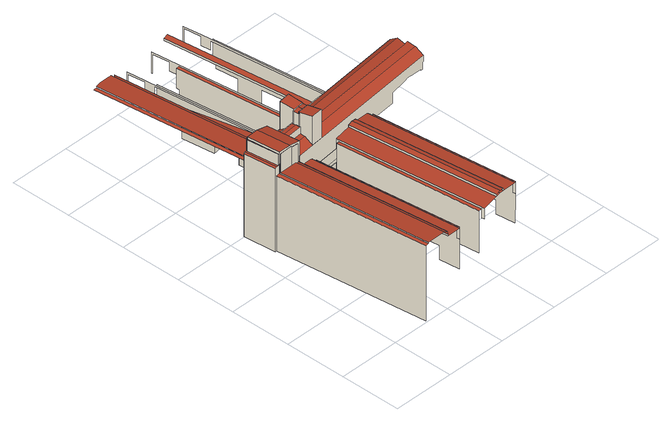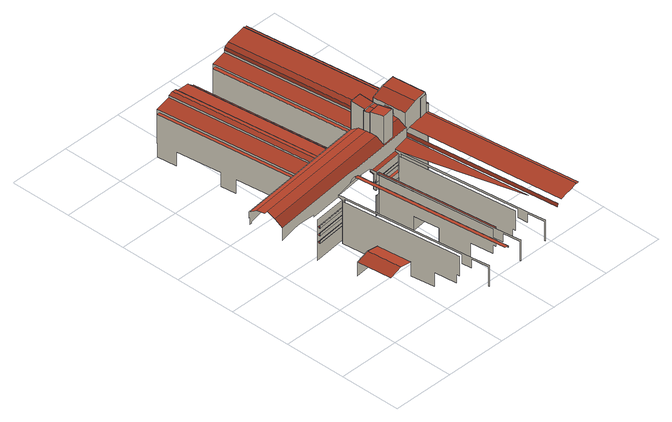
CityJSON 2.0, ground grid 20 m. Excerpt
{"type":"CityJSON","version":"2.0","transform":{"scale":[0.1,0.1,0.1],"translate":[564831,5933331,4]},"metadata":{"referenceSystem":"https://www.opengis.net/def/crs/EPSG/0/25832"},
"CityObjects":{
"building1":{"type":"Building","attributes":{"Grundfläche 2D":"19094.941454","Grundhöhe NN":"4.316"},"children":["building1-1","building1-2","building1-3","building1-4","building1-5","building1-6","building1-7","building1-8","building1-9","building1-10","building1-11","building1-12","building1-13"],"geometry":[{"type":"MultiSurface","lod":"3","boundaries":[[[0,1,2,3]],[[4,5,6,7]],[[4,8,9,10,11,3,2,5]],[[12,13,14,15,0,3,11,10,9,16,17]],[[18,15,14,19]],[[20,21,19,14,13,12]],[[16,22,23,20,12,17]],[[24,25,26,27,7,6,28]],[[29,23,22,16,9,8,4,7,30,31,32,33]],[[34,18,19,21,20,23,35,36,37,38]],[[30,39,40,41,33,32,31]],[[42,43,44,45]],[[45,44,46,47,48]],[[25,24,28,48,47,49]],[[46,50,51,52,40,39,30,7,27,26,25,49,47]],[[38,37,36,53,54,55,56]],[[57,58,59,60,61,62,43,42]],[[63,64,65,66,35,23,29,33,41,67,68,69]],[[40,52,67,41]],[[46,44,70,50]],[[35,66,65,71,72,73,74,75,76]],[[77,78,79,80,81,82,83]],[[52,51,84,82,81,80,85,68,67]],[[86,87,88,89,90,91,92,93,94,95,96,97,98,99,100,101,102,103,104,105,106,107,108]],[[109,107,106,110]],[[111,63,69,112]],[[113,114,115,116,117,118,119,120,121,122,123,62,61,60,59,58,57,124,125,126,127,109,110]],[[92,128,129,93]],[[130,83,82,131]],[[132,133,134,135,79,78]],[[78,77,83,130,136,137,138,132]],[[80,79,135,139]],[[140,141,142,143,144,145,146]],[[147,148,149,150,151,152]],[[110,106,105,114,113]],[[115,104,103,117,116]],[[145,144,102,101,146]],[[99,147,152,100]],[[96,153,154,97]],[[155,156,94,93,129]],[[157,158,159,160,161,162,131,163,164]],[[63,111,165,166,167,168,64]],[[136,162,169,137]],[[128,170,155,129]],[[131,162,136,130]],[[133,132,138,137,169,171,172]],[[133,172,173,134]],[[174,175,176,177,178]],[[173,139,135,134]],[[179,180,181,182,183,184,185,186,139,173,187,188,189]],[[190,191,159,158,157]],[[192,193,194,195,196,197]],[[198,95,94,156]],[[96,95,198,199,153]],[[200,201,202,203]],[[197,204,205,192]],[[190,157,164,206]],[[207,208,209,210,211]],[[203,202,212,213]],[[191,214,215,161,160,159]],[[179,189,216,217,218,219,220,221,182,181,180]],[[216,189,188,187,222,223,217]],[[224,225,98,97,154]],[[114,105,226,227,228,123,122]],[[229,230,231,104,115,121,120]],[[182,221,232,183]],[[149,233,234,150]],[[235,236,101,100]],[[237,238,103,102]],[[117,103,238,239,240,241,119,118]],[[146,101,236,242,243,244,141,140]],[[234,245,246,235,100,152,151,150]],[[247,248,249,237,102,144,143,142]],[[250,251,252,253]],[[190,206,254,255,215,214,191]],[[153,199,224,154]],[[236,235,256,225,224,199,198,156,155,170,257,258,259,260,261,262,263,252,251,238,237]],[[149,148,147,99,98,225,256,264,265,233]],[[219,218,217,223,222,266,267,232,221,220]],[[142,141,244,247]],[[120,119,241,229]],[[226,268,250,253,269,270,271,272,273,274,275,276,277,278,228,227]],[[279,280,195,194]],[[281,282,283,284,285,178,177,176,286,287,288,289,209,208,207,290,291,292,293,294]],[[204,213,212,295,296,297,298,299,300,301,302,303,304,305,306,211,210,205]],[[204,307,308,213]],[[309,310,311,312,210,209,289,288]],[[192,205,313,314,315,279,194,193]],[[197,196,195,280,316,317,307,204]],[[296,318,319,297]],[[320,287,286,321]],[[205,210,312,313]],[[322,323,278,277,276,275,274,273,324,325]],[[309,288,287,320]],[[84,51,50,70,326,327,254,163]],[[328,295,212,329]],[[296,295,328,330,318]],[[264,256,235,246]],[[250,268,226,231,331,239,238,251]],[[236,237,249,332,242]],[[333,334,323,324]],[[239,331,231,230,229,241,240]],[[242,332,249,248,247,244,243]],[[233,265,264,246,245,234]],[[335,336,267,186,85,80,81,171,337]],[[338,339,298,297,319]],[[340,334,333,341]],[[336,342,343,344,345,112,69,68,85,186,267]],[[307,317,314,313]],[[308,329,346,347]],[[348,349,312,311,350]],[[317,316,280,279,315,314]],[[351,347,346,352]],[[353,340,341,354]],[[319,318,330,338]],[[355,356,349,348]],[[353,354,357,358]],[[359,360,361,362,363,339,338,330,328,329,308,307,313,312,349,356,364,365]],[[366,367,368,369,370,371,358,322,325,357]],[[171,81,82,84,163,254,327,372,373,335,337]],[[374,375,376,377,355,348,350,311,310,309,320,321,378,379,380,381,382,383,384]],[[340,353,358,322,323,334]],[[385,386,387,388,389,390]],[[391,392,393,394,395,396,397,398,399,371,370,369,368,367,366]],[[400,401,402,403,404,405,406,407,408,409,410,411,412,413,414,415,416,417,418,419,420,421,422]],[[394,421,420,395]],[[386,423,424,387]],[[425,423,386,385]],[[426,427,428,429,430,431,389,388,387,378,321,286,176,175,111,112,345,344,343,342,432,433]],[[434,435,436,437,438,439,440]],[[441,442,443,444,445,446,447]],[[396,395,420,419,397]],[[439,438,418,417,440]],[[228,278,323,322,358,371,399,448,449,450,451,452,453,454,455,456,457,326,70,44,43,62,123]],[[447,446,445,416,415,458]],[[459,460,461,462,463,464]],[[465,466,467,468,469,470,471]],[[472,473,465,471,470,474,475]],[[476,477,478,479,480]],[[465,481,482,467,466]],[[472,483,481,465,473]],[[484,462,461,485]],[[486,487,480,479,478,488,489,490,491,492,493,494,495,496,497,498,431,430,499]],[[464,500,501,459]],[[469,502,503,470]],[[470,503,504,474]],[[499,505,506,486]],[[481,483,484,485,507,508,509,510,511,512,513,514,515,516,517,518,519,520,477,476,482]],[[504,521,522,523,483,472,475,474]],[[503,524,525,526,481,465,471,470]],[[506,527,528,529,476,480,487,486]],[[462,484,530,531,532,500,464,463]],[[467,482,533,534,535,502,469,468]],[[508,536,537,509]],[[508,507,538,539,536]],[[536,539,540,537]]],"semantics":{"surfaces":[{"type":"WallSurface"},{"type":"RoofSurface"},{"type":"GroundSurface"}],"values":[0,0,1,0,0,1,1,1,0,0,1,0,1,1,0,1,1,0,1,0,1,0,0,0,1,0,0,1,0,1,1,0,0,0,0,0,0,0,1,0,0,1,0,1,0,0,0,1,0,0,1,0,1,0,0,0,0,0,0,0,1,0,0,1,2,0,0,0,0,1,1,2,2,1,0,1,0,1,0,0,0,0,0,0,0,0,1,2,1,1,1,0,1,0,1,1,0,0,0,0,0,0,0,0,1,0,1,1,0,0,0,0,0,1,1,1,0,0,1,1,0,0,0,0,0,1,0,1,0,0,0,0,0,0,0,0,0,0,0,0,0,0,0,0,0,0,0,0,1,1,1,2,2,1,0,1]}}]},
"building1-1":{"type":"BuildingInstallation","parents":["building1"],"geometry":[{"type":"MultiSurface","lod":"3","boundaries":[[[541,542,543,544,545]],[[543,542,541,8,9,16,22]],[[22,546,544,543]],[[10,545,544,546,17]],[[541,545,10,8]]],"semantics":{"surfaces":[{"type":"RoofSurface"},{"type":"WallSurface"}],"values":[0,1,1,1,1]}}]},
"building1-2":{"type":"BuildingInstallation","parents":["building1"],"geometry":[{"type":"MultiSurface","lod":"3","boundaries":[[[547,548,549,550]],[[551,26,27,548,547]],[[27,552,549,548]],[[553,550,549,552,554]],[[550,553,554,26,551,547]]],"semantics":{"surfaces":[{"type":"RoofSurface"},{"type":"WallSurface"}],"values":[0,1,1,1,1]}}]},
"building1-3":{"type":"BuildingInstallation","parents":["building1"],"geometry":[{"type":"MultiSurface","lod":"3","boundaries":[[[555,556,29,557]],[[35,66,557,29,23]],[[555,557,66,558]],[[558,76,556,555]],[[35,23,29,556,76]]],"semantics":{"surfaces":[{"type":"RoofSurface"},{"type":"WallSurface"}],"values":[0,1,1,1,1]}}]},
"building1-4":{"type":"BuildingInstallation","parents":["building1"],"geometry":[{"type":"MultiSurface","lod":"3","boundaries":[[[551,553,559,560]],[[49,25,26,551,560]],[[554,553,551,26]],[[554,24,561,559,553]],[[561,49,560,559]]],"semantics":{"surfaces":[{"type":"RoofSurface"},{"type":"WallSurface"}],"values":[0,1,1,1,1]}}]},
"building1-5":{"type":"BuildingInstallation","parents":["building1"],"geometry":[{"type":"MultiSurface","lod":"3","boundaries":[[[562,223,563,564,214,565,566,567,568]],[[569,160,564,563,188,570,571,572]],[[136,162,161,160,569]],[[160,161,215,214,564]],[[255,565,214,215]],[[255,573,566,565]],[[573,337,574,568,567,566]],[[574,266,562,568]],[[222,223,562,266]],[[223,222,187,188,563]],[[173,134,570,188,187]],[[571,570,134,173,172,133]],[[572,571,133,172,171,169,137]],[[569,572,137,169,162,136]]],"semantics":{"surfaces":[{"type":"RoofSurface"},{"type":"WallSurface"}],"values":[0,0,1,1,1,1,1,1,1,1,1,1,1,1]}}]},
"building1-6":{"type":"BuildingInstallation","parents":["building1"],"geometry":[{"type":"MultiSurface","lod":"3","boundaries":[[[575,576,145,332]],[[243,140,576,575]],[[332,242,243,575]],[[576,140,146,145]],[[236,242,332,145,146,101]]],"semantics":{"surfaces":[{"type":"RoofSurface"},{"type":"WallSurface"}],"values":[0,1,1,1,1]}}]},
"building1-7":{"type":"BuildingInstallation","parents":["building1"],"geometry":[{"type":"MultiSurface","lod":"3","boundaries":[[[577,116,331,578]],[[331,239,240,578]],[[578,240,118,577]],[[118,117,116,577]],[[103,238,239,331,116,117]]],"semantics":{"surfaces":[{"type":"RoofSurface"},{"type":"WallSurface"}],"values":[0,1,1,1,1]}}]},
"building1-8":{"type":"BuildingInstallation","parents":["building1"],"geometry":[{"type":"MultiSurface","lod":"3","boundaries":[[[579,113,268,580]],[[578,577,121,230]],[[227,122,579,580]],[[114,113,579,122,121,577,116,115]],[[105,104,115,116,331,231,226,268,113,114]],[[578,230,231,331]],[[226,227,580,268]]],"semantics":{"surfaces":[{"type":"RoofSurface"},{"type":"WallSurface"}],"values":[0,1,1,1,1,1,1]}}]},
"building1-9":{"type":"BuildingInstallation","parents":["building1"],"geometry":[{"type":"MultiSurface","lod":"3","boundaries":[[[202,203,213,308,347,346,329,212]],[[200,203,202,201]],[[346,347,351,352]]],"semantics":{"surfaces":[{"type":"WallSurface"}],"values":[0,0,0]}}]},
"building1-10":{"type":"BuildingInstallation","parents":["building1"],"geometry":[{"type":"MultiSurface","lod":"3","boundaries":[[[350,208,581,582]],[[210,209,208,350,311,312]],[[208,209,289,581]],[[289,310,582,581]],[[582,310,311,350]]],"semantics":{"surfaces":[{"type":"RoofSurface"},{"type":"WallSurface"}],"values":[0,1,1,1,1]}}]},
"building1-11":{"type":"BuildingInstallation","parents":["building1"],"geometry":[{"type":"MultiSurface","lod":"3","boundaries":[[[583,584,473,585]],[[585,475,521,583]],[[473,472,475,585]],[[521,522,584,583]],[[483,472,473,584,522,523]]],"semantics":{"surfaces":[{"type":"RoofSurface"},{"type":"WallSurface"}],"values":[0,1,1,1,1]}}]},
"building1-12":{"type":"BuildingInstallation","parents":["building1"],"geometry":[{"type":"MultiSurface","lod":"3","boundaries":[[[586,466,587,588]],[[471,524,588,587]],[[465,471,587,466]],[[524,525,586,588]],[[525,526,481,465,466,586]]],"semantics":{"surfaces":[{"type":"RoofSurface"},{"type":"WallSurface"}],"values":[0,1,1,1,1]}}]},
"building1-13":{"type":"BuildingInstallation","parents":["building1"],"geometry":[{"type":"MultiSurface","lod":"3","boundaries":[[[589,590,479,591]],[[480,487,591,479]],[[487,527,589,591]],[[527,528,590,589]],[[528,529,476,480,479,590]]],"semantics":{"surfaces":[{"type":"RoofSurface"},{"type":"WallSurface"}],"values":[0,1,1,1,1]}}]}
},
"vertices":[
[68,497,3],[123,5,3],[123,5,256],[68,497,256],[80,497,256],[135,7,256],[135,7,260],[80,497,260],[80,498,256],[80,499,256],[77,498,256],[70,497,256],[70,497,284],[68,497,283],[64,497,281],[64,497,3],[80,499,284],[77,498,284],[53,602,3],[53,602,281],[59,603,284],[57,603,283],[69,602,284],[69,604,284],[148,502,252],[148,504,252],[127,502,255],[82,497,260],[203,14,252],[69,604,321],[80,497,328],[80,498,328],[80,499,328],[69,604,328],[57,603,3],[69,604,260],[69,604,256],[59,603,256],[57,603,256],[82,497,328],[123,501,325],[111,609,325],[219,16,228],[165,504,228],[165,504,234],[219,16,234],[164,506,234],[163,506,245],[217,16,245],[155,505,249],[164,506,264],[166,506,264],[166,506,312],[68,607,256],[13,1100,256],[3,1099,256],[2,1099,256],[270,22,222],[269,29,222],[269,30,222],[217,501,222],[217,502,222],[216,510,222],[152,613,234],[151,613,245],[136,611,252],[91,606,257],[154,613,312],[154,613,265],[152,613,265],[165,504,263],[81,1112,252],[69,1111,253],[67,1111,254],[35,1107,257],[13,1100,260],[68,607,260],[160,557,307],[160,559,307],[158,573,305],[158,573,283],[160,557,284],[161,546,283],[161,546,305],[163,531,281],[156,589,281],[280,31,157],[280,31,156],[280,31,116],[280,31,115],[280,31,75],[272,97,75],[272,97,122],[253,270,122],[253,270,75],[244,347,75],[244,347,122],[234,437,122],[234,437,75],[227,502,75],[227,502,118],[227,502,119],[227,502,153],[227,502,154],[227,502,186],[227,502,187],[227,502,216],[280,31,216],[280,31,186],[269,30,216],[217,501,216],[152,615,234],[152,615,263],[217,501,198],[217,501,187],[217,501,186],[217,501,165],[217,501,154],[217,502,154],[216,510,154],[216,510,186],[217,502,186],[217,502,187],[216,510,187],[270,22,186],[269,29,186],[269,30,186],[269,30,198],[315,102,132],[296,275,132],[217,552,305],[217,552,283],[214,565,307],[213,574,306],[215,574,306],[214,579,305],[217,555,306],[215,555,306],[214,563,307],[214,579,283],[217,502,119],[216,510,119],[216,510,153],[217,502,153],[217,501,153],[217,501,130],[217,501,119],[217,501,75],[217,502,75],[216,510,75],[216,510,118],[217,502,118],[217,501,118],[288,352,132],[278,442,132],[339,280,122],[339,280,75],[222,512,359],[217,555,353],[217,558,352],[217,558,350],[217,558,284],[217,555,283],[219,537,281],[222,512,264],[104,1047,234],[97,1113,234],[97,1114,234],[95,1114,245],[215,555,283],[358,107,122],[214,563,284],[213,574,283],[215,574,283],[107,1018,227],[152,615,228],[203,621,222],[201,641,222],[201,642,222],[215,574,353],[212,602,356],[212,602,357],[210,619,359],[210,619,265],[212,602,276],[212,602,277],[213,595,281],[215,573,283],[215,573,350],[215,573,352],[260,516,359],[255,562,352],[201,642,186],[201,641,186],[202,633,186],[202,633,161],[201,641,161],[201,642,161],[330,357,75],[330,357,122],[201,641,144],[201,641,75],[201,642,75],[201,642,144],[212,644,161],[212,644,186],[260,516,264],[201,642,216],[201,642,195],[201,642,187],[212,644,187],[212,644,216],[212,644,75],[212,644,144],[255,562,350],[255,562,284],[234,576,352],[253,578,352],[253,579,353],[249,610,357],[249,611,357],[248,624,359],[253,578,283],[253,578,350],[320,447,122],[320,447,75],[324,513,187],[323,514,187],[323,522,187],[323,522,186],[323,514,186],[324,513,186],[248,624,265],[323,522,75],[323,522,118],[313,512,118],[313,512,119],[313,512,153],[313,512,154],[324,513,154],[323,514,154],[323,522,154],[324,513,119],[323,514,119],[323,522,119],[323,514,118],[324,513,118],[323,522,153],[323,514,153],[324,513,153],[324,513,216],[313,512,216],[365,41,216],[376,42,216],[257,541,281],[255,559,283],[313,512,75],[358,107,75],[365,41,75],[365,41,115],[365,41,116],[365,41,156],[365,41,157],[365,41,186],[324,513,75],[323,514,75],[253,579,283],[250,600,281],[324,513,198],[376,42,198],[376,42,186],[376,41,186],[377,33,186],[377,33,222],[376,41,222],[376,42,222],[324,513,222],[323,514,222],[323,522,222],[309,645,186],[309,645,161],[148,1115,152],[148,1118,152],[148,1118,222],[155,1060,222],[156,1046,222],[203,621,215],[202,633,211],[202,633,187],[201,641,187],[158,1028,216],[158,1028,187],[155,1060,187],[155,1060,216],[148,1115,216],[199,759,75],[199,759,122],[190,840,122],[190,840,75],[178,946,75],[178,946,122],[170,1019,122],[170,1019,151],[170,1020,151],[169,1029,151],[169,1029,187],[169,1029,216],[297,653,161],[297,653,144],[309,645,187],[308,653,187],[308,654,187],[297,653,187],[297,653,186],[308,654,186],[308,653,186],[308,653,161],[308,654,161],[241,764,132],[232,845,132],[309,645,211],[310,633,215],[391,529,231],[375,527,229],[429,39,229],[445,41,231],[701,564,263],[698,590,281],[284,768,75],[297,653,75],[284,768,122],[324,513,165],[324,513,130],[429,39,235],[375,527,235],[685,615,284],[692,649,281],[256,568,284],[275,850,122],[275,850,75],[391,529,239],[445,41,239],[689,675,263],[394,642,263],[379,641,263],[203,621,263],[308,654,75],[308,654,144],[308,654,216],[297,653,216],[308,654,195],[308,653,144],[308,653,75],[407,531,235],[461,43,235],[265,1040,216],[254,1039,216],[461,43,229],[407,531,229],[255,1030,151],[256,1029,151],[256,1029,122],[264,955,122],[264,955,75],[254,1039,187],[254,1039,151],[513,49,222],[512,56,222],[512,57,222],[460,528,222],[460,529,222],[459,537,222],[698,593,281],[695,617,284],[255,1127,216],[262,1071,216],[262,1071,187],[265,1040,187],[310,633,222],[308,653,222],[308,654,222],[262,1071,222],[255,1130,222],[255,1130,152],[255,1127,152],[379,641,239],[363,639,235],[363,639,229],[379,641,231],[394,642,229],[394,642,235],[513,49,186],[512,56,186],[512,57,186],[512,57,216],[460,528,216],[460,528,198],[460,528,187],[460,529,187],[459,537,187],[523,58,157],[523,58,156],[523,58,120],[523,61,120],[523,61,75],[516,124,75],[516,124,122],[499,269,122],[499,269,75],[494,319,75],[494,319,122],[478,464,122],[478,464,75],[471,523,75],[471,523,123],[471,529,123],[471,529,153],[471,529,154],[471,529,186],[471,529,187],[471,529,216],[523,58,216],[523,58,186],[307,1135,235],[307,1135,229],[323,1137,239],[622,668,231],[606,666,229],[554,660,222],[554,660,215],[447,648,215],[447,648,222],[689,675,222],[638,669,229],[460,529,154],[459,537,154],[459,537,186],[460,529,186],[460,528,186],[460,528,165],[460,528,154],[460,529,119],[459,537,119],[459,537,153],[460,529,153],[460,528,153],[460,528,130],[460,528,119],[566,549,187],[566,549,222],[618,554,229],[634,556,231],[650,558,229],[691,563,223],[691,563,219],[696,563,219],[696,563,243],[701,564,243],[471,529,119],[445,660,75],[444,668,75],[444,669,75],[444,669,135],[444,668,135],[445,660,135],[444,669,161],[444,669,169],[444,669,186],[444,668,186],[445,660,186],[445,660,161],[444,668,161],[444,669,136],[444,669,144],[445,660,136],[444,668,136],[455,671,187],[455,671,216],[444,669,216],[444,669,195],[444,669,187],[455,671,161],[455,671,186],[455,671,136],[455,671,135],[455,671,75],[445,660,187],[444,668,187],[401,1055,216],[401,1055,186],[398,1087,186],[398,1087,216],[392,1142,216],[392,1142,152],[391,1145,152],[391,1145,222],[398,1087,222],[444,669,222],[444,668,222],[445,660,211],[552,672,135],[552,672,75],[552,672,186],[552,672,161],[552,672,136],[552,672,211],[552,672,187],[442,786,75],[442,786,122],[430,896,122],[430,896,75],[421,973,75],[421,973,122],[413,1046,122],[413,1046,151],[413,1047,151],[412,1056,151],[412,1056,186],[412,1056,216],[413,1047,216],[413,1046,216],[551,680,136],[551,681,136],[541,680,136],[551,680,161],[551,681,161],[541,680,161],[551,680,187],[551,681,187],[541,680,187],[541,680,135],[551,681,135],[551,680,135],[541,680,186],[551,681,186],[551,680,186],[485,790,132],[473,901,132],[528,795,75],[528,795,122],[516,905,122],
[80,498,321],[80,499,321],[69,602,321],[65,602,321],[77,498,321],[65,602,284],
[127,502,319],[82,497,322],[83,494,322],[127,499,319],[127,502,316],[83,494,260],[127,499,316],[127,499,255],
[90,609,321],[68,607,321],[91,606,321],[90,609,257],
[155,502,311],[155,505,311],[155,502,249],
[253,579,350],[234,576,351],[236,560,351],[255,559,350],[257,559,349],[256,568,349],[254,579,349],[217,555,350],[215,574,350],[213,574,349],[215,555,349],[257,559,283],[254,579,283],
[323,514,130],[217,502,130],
[217,502,165],[323,514,165],
[217,502,198],[323,514,198],
[201,641,195],[308,653,195],
[551,680,144],[551,681,144],[444,668,144],
[551,681,169],[444,668,169],[551,680,169],
[551,680,195],[551,681,195],[444,668,195]
]}
